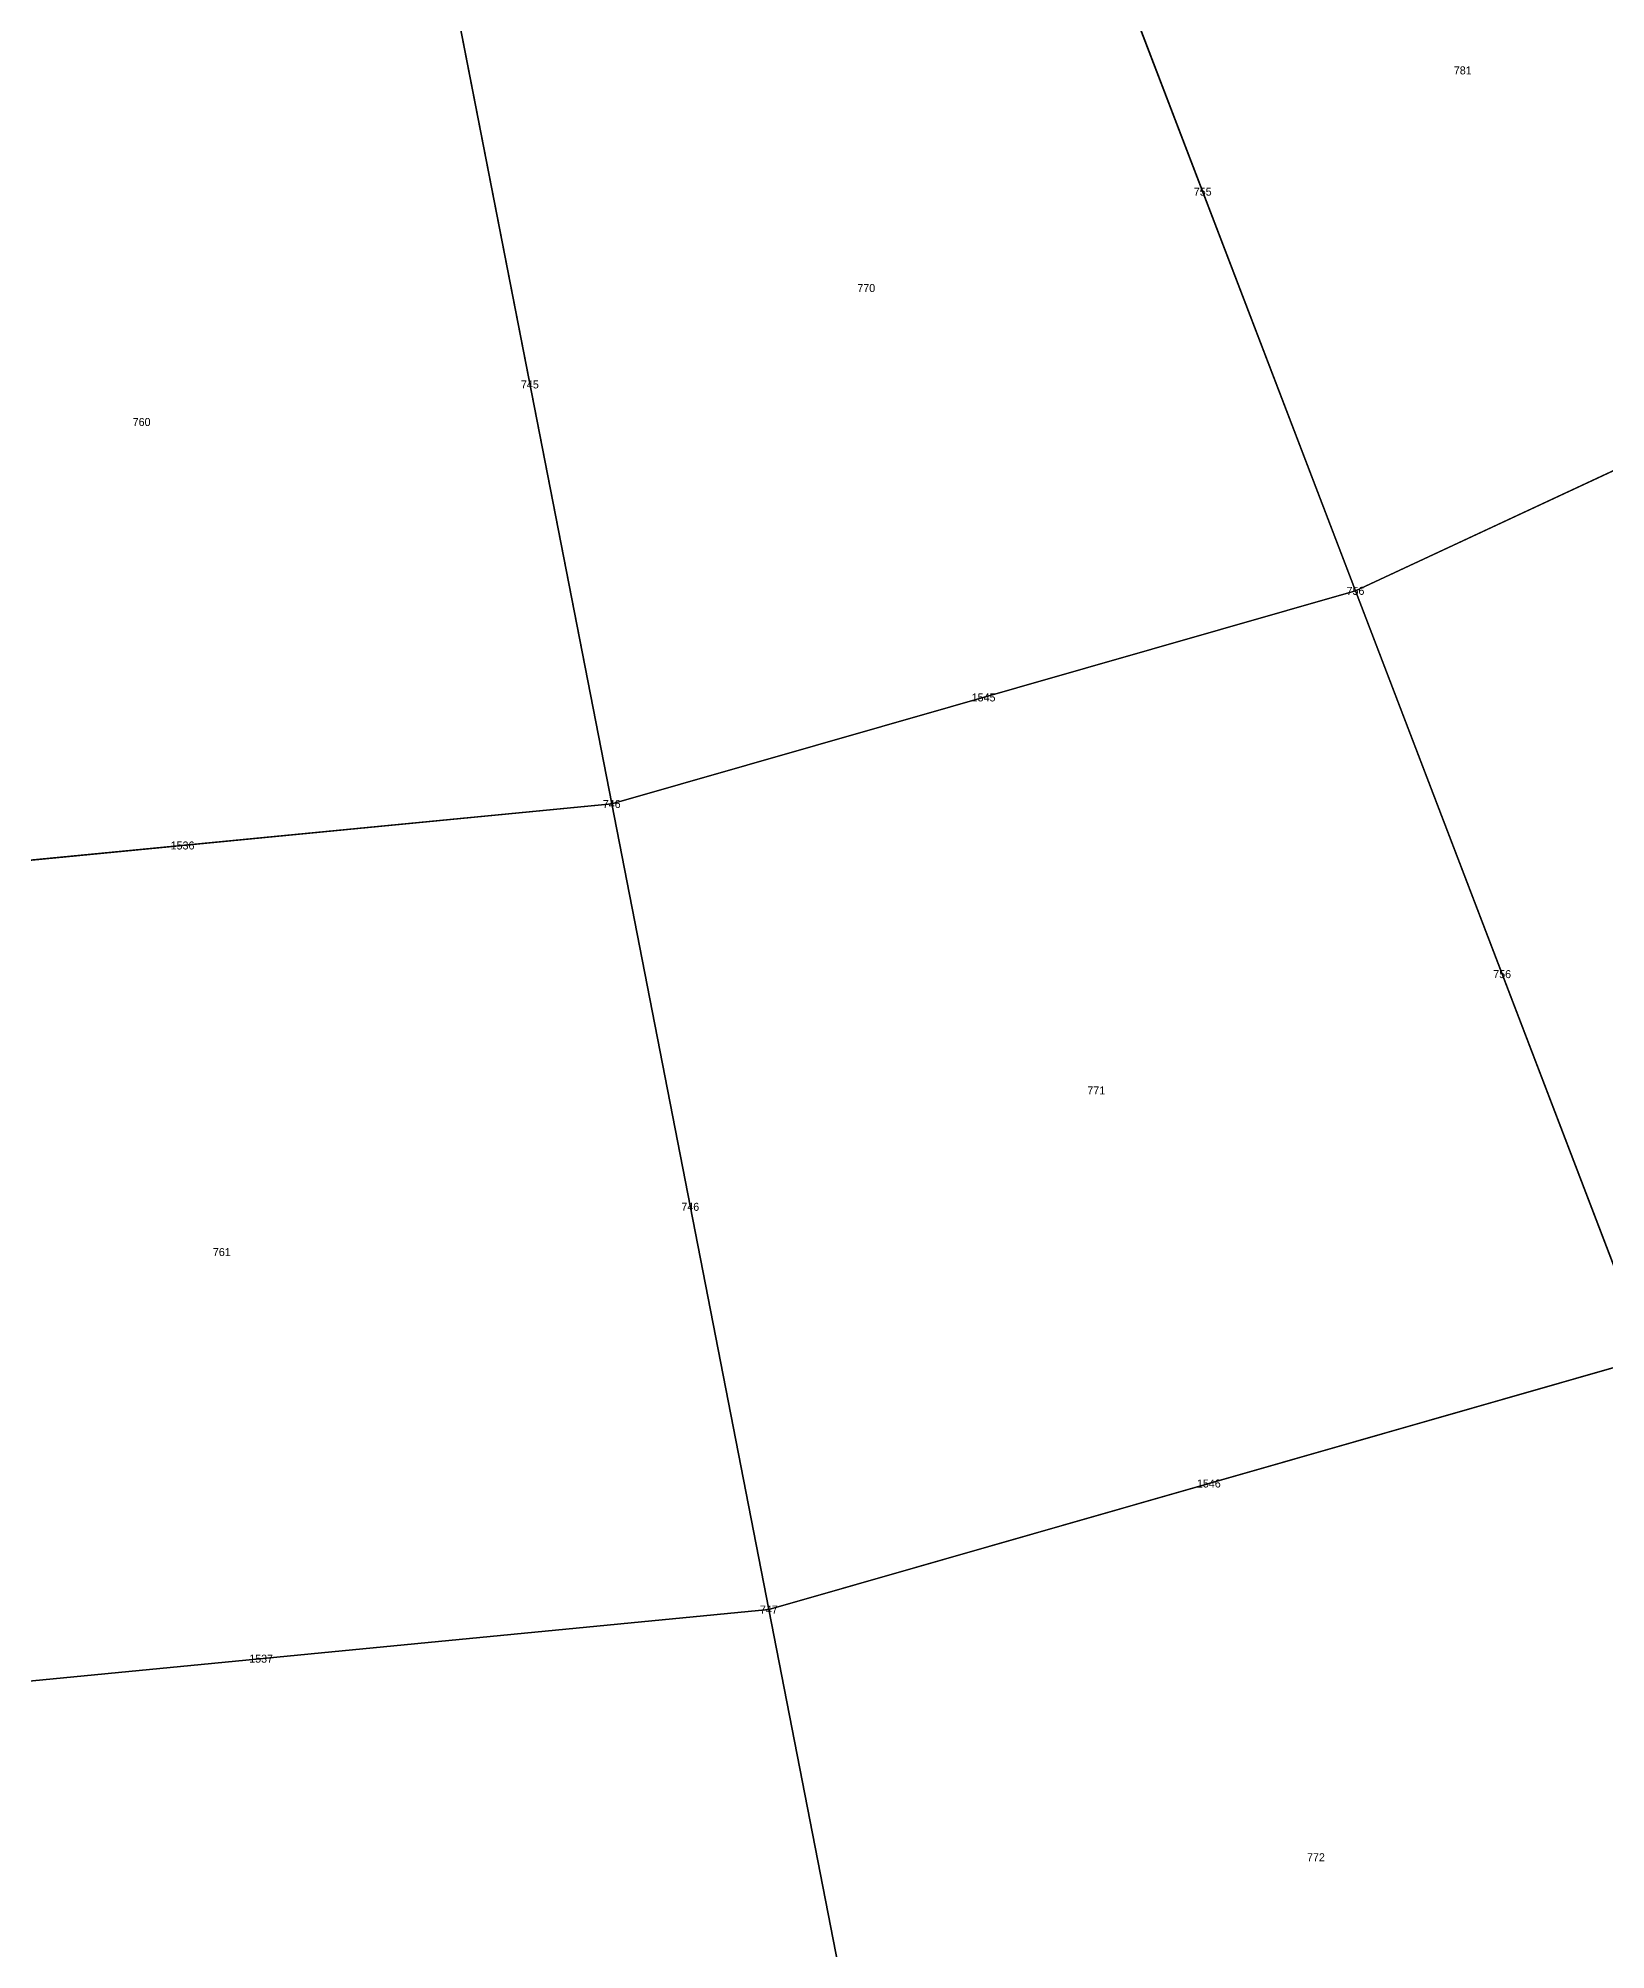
# Model space of a CAD drawing. Header units: metres. Extents: x -1.88 to 1.88, y -1.88 to 1.88.
# Drawn here: x 0.0712 to 0.4631, y -1.3863 to -0.9085 of the extents above; entities that cross this region are included whole.
import ezdxf
from ezdxf.enums import TextEntityAlignment as Align

# ---------------------------------------------------------------- set-up
doc = ezdxf.new("R2010")
doc.units = ezdxf.units.M

msp = doc.modelspace()

# ---------------------------------------------------------------- linework, layer by layer
at = {"layer": 'BRANCHES'}
for p, q in [((0.32414, -0.84701, 2.49174), (0.40052, -1.04662, 2.40321)), ((0.17366, -0.89014, 2.49174), (0.21458, -1.0999, 2.40321)), ((0.40052, -1.04662, 2.40321), (0.54424, -0.97961, 2.40321)), ((0.21458, -1.0999, 2.40321), (0.40052, -1.04662, 2.40321)), ((0.40052, -1.04662, 2.40321), (0.47386, -1.23825, 2.2964)), ((0, -1.12064, 2.40321), (0.21458, -1.0999, 2.40321)), ((0.21458, -1.0999, 2.40321), (0.25387, -1.30129, 2.2964)), ((0.25387, -1.30129, 2.2964), (0.47386, -1.23825, 2.2964)), ((0, -1.32583, 2.2964), (0.25387, -1.30129, 2.2964)), ((0.25387, -1.30129, 2.2964), (0.29123, -1.49278, 2.1721))]:
    msp.add_line(p, q, dxfattribs=at)
at = {"layer": 'Faces'}
for points in [[(0.44045, -0.79278, 2.49174), (0.52361, -0.7405, 2.49174), (0.647, -0.915, 2.40321), (0.54424, -0.97961, 2.40321)], [(0.32414, -0.84701, 2.49174), (0.44045, -0.79278, 2.49174), (0.54424, -0.97961, 2.40321), (0.40052, -1.04662, 2.40321)], [(0.17366, -0.89014, 2.49174), (0.32414, -0.84701, 2.49174), (0.40052, -1.04662, 2.40321), (0.21458, -1.0999, 2.40321)], [(0, -0.90692, 2.49174), (0.17366, -0.89014, 2.49174), (0.21458, -1.0999, 2.40321), (0, -1.12064, 2.40321)], [(0.40052, -1.04662, 2.40321), (0.54424, -0.97961, 2.40321), (0.64389, -1.15897, 2.2964), (0.47386, -1.23825, 2.2964)], [(0.21458, -1.0999, 2.40321), (0.40052, -1.04662, 2.40321), (0.47386, -1.23825, 2.2964), (0.25387, -1.30129, 2.2964)], [(0, -1.12064, 2.40321), (0.21458, -1.0999, 2.40321), (0.25387, -1.30129, 2.2964), (0, -1.32583, 2.2964)], [(0.25387, -1.30129, 2.2964), (0.47386, -1.23825, 2.2964), (0.54359, -1.42047, 2.1721), (0.29123, -1.49278, 2.1721)], [(0, -1.32583, 2.2964), (0.25387, -1.30129, 2.2964), (0.29123, -1.49278, 2.1721), (0, -1.52092, 2.1721)]]:
    msp.add_3dface(points, dxfattribs=at)
at = {"layer": 'NODI-Estradosso'}
for p in [(0.40052, -1.04662, 2.73064), (0.21458, -1.0999, 2.73064), (0.25387, -1.30129, 2.63712)]:
    msp.add_point(p, dxfattribs=at)
at = {"layer": 'NODI-Intradosso'}
for p in [(0.40052, -1.04662, 2.40321), (0.21458, -1.0999, 2.40321), (0.25387, -1.30129, 2.2964)]:
    msp.add_point(p, dxfattribs=at)

# ---------------------------------------------------------------- texts
at = {"layer": 'BRANCHES-Index'}
for s, p in [('755', (0.36233, -0.94682, 2.44747)), ('745', (0.19412, -0.99502, 2.44747)), ('1545', (0.30755, -1.07326, 2.40321)), ('1536', (0.10729, -1.11027, 2.40321)), ('756', (0.43719, -1.14243, 2.3498)), ('746', (0.23422, -1.2006, 2.3498)), ('1546', (0.36386, -1.26977, 2.2964)), ('1537', (0.12693, -1.31356, 2.2964))]:
    msp.add_text(s, height=0.002, dxfattribs=at).set_placement(p, align=Align.MIDDLE_CENTER)
at = {"layer": 'Faces-Index'}
for s, p in [('781', (0.42734, -0.91651, 2.44747)), ('770', (0.27822, -0.97092, 2.44747)), ('760', (0.09706, -1.0044, 2.44747)), ('771', (0.33571, -1.17152, 2.3498)), ('761', (0.11711, -1.21191, 2.3498)), ('772', (0.39064, -1.3632, 2.23425))]:
    msp.add_text(s, height=0.002, dxfattribs=at).set_placement(p, align=Align.MIDDLE_CENTER)
at = {"layer": 'NODI-Index'}
for s, p in [('756', (0.40052, -1.04662, 2.40321)), ('746', (0.21458, -1.0999, 2.40321)), ('747', (0.25387, -1.30129, 2.2964))]:
    msp.add_text(s, height=0.002, dxfattribs=at).set_placement(p, align=Align.MIDDLE_CENTER)

doc.saveas('drawing.dxf')
